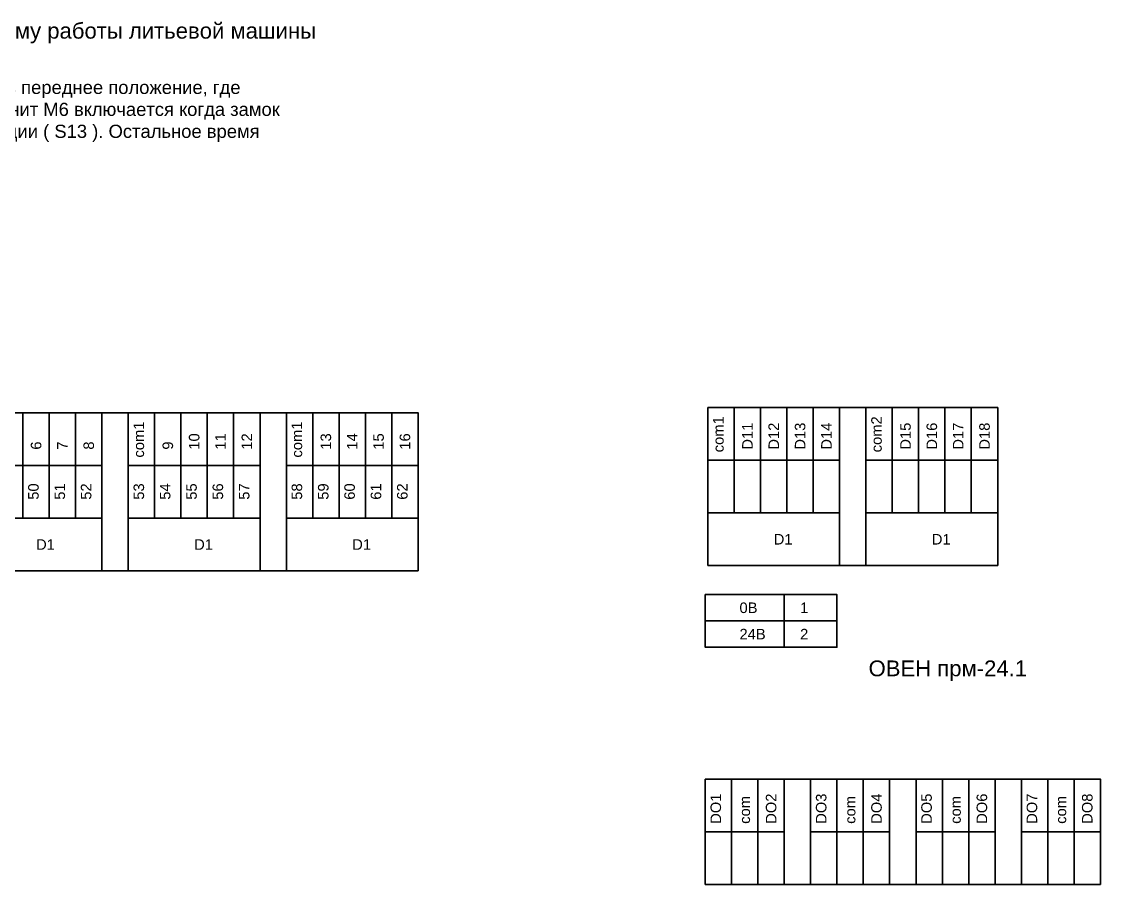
# Model space of a CAD drawing. Header units: millimetres. Extents: x 1674 to 4134, y 3039 to 4116.
# Drawn here: x 2325.2 to 2530, y 3935 to 4098.7 of the extents above; entities that cross this region are included whole.
import ezdxf

# ---------------------------------------------------------------- set-up
doc = ezdxf.new("R2010")
doc.units = ezdxf.units.MM
doc.layers.add('Аппаратура', color=7, linetype='Continuous', lineweight=20)
doc.styles.get("Standard").update_dxf_attribs({"font": 'arial.ttf'})

msp = doc.modelspace()

# ---------------------------------------------------------------- linework, layer by layer
at = {"layer": 'Аппаратура', "lineweight": 35}
for p, q in [((2455.5, 4025.5), (2510.5, 4025.5)), ((2285.5, 4024.5), (2400.5, 4024.5)), ((2475.5, 4015.5), (2480.5, 4015.5)), ((2505.5, 4015.5), (2510.5, 4015.5)), ((2335.5, 4014.5), (2340.5, 4014.5)), ((2365.5, 4014.5), (2370.5, 4014.5)), ((2395.5, 4014.5), (2400.5, 4014.5)), ((2345.5, 4005), (2345.5, 3994.5)), ((2375.5, 4005), (2375.5, 3994.5)), ((2455.5, 4006), (2455.5, 3995.5)), ((2455.5, 3995.5), (2455.5, 4005.5)), ((2455.5, 3995.5), (2455.5, 4005.5)), ((2480.5, 4005.5), (2480.5, 3995.5)), ((2485.5, 4006), (2485.5, 3995.5)), ((2485.5, 3995.5), (2485.5, 4005.5)), ((2485.5, 3995.5), (2485.5, 4005.5)), ((2510.5, 3995.5), (2510.5, 4005.5)), ((2340.5, 4004.5), (2340.5, 3994.5)), ((2345.5, 3994.5), (2345.5, 4004.5)), ((2345.5, 3994.5), (2345.5, 4004.5)), ((2370.5, 4004.5), (2370.5, 3994.5)), ((2375.5, 3994.5), (2375.5, 4004.5)), ((2375.5, 3994.5), (2375.5, 4004.5)), ((2400.5, 3994.5), (2400.5, 4004.5)), ((2455.5, 3995.5), (2465.5, 3995.5)), ((2455.5, 3995.5), (2510.5, 3995.5)), ((2465.5, 3995.5), (2480.5, 3995.5)), ((2485.5, 3995.5), (2495.5, 3995.5)), ((2495.5, 3995.5), (2510.5, 3995.5)), ((2285.5, 3994.5), (2400.5, 3994.5)), ((2315.5, 3994.5), (2325.5, 3994.5)), ((2325.5, 3994.5), (2340.5, 3994.5)), ((2345.5, 3994.5), (2355.5, 3994.5)), ((2355.5, 3994.5), (2370.5, 3994.5)), ((2375.5, 3994.5), (2385.5, 3994.5)), ((2385.5, 3994.5), (2400.5, 3994.5)), ((2455, 3955), (2530, 3955)), ((2455, 3935), (2530, 3935))]:
    msp.add_line(p, q, dxfattribs=at)
for points in [[(2455.5, 4025.5), (2460.5, 4025.5), (2460.5, 4015.5), (2455.5, 4015.5)], [(2460.5, 4025.5), (2465.5, 4025.5), (2465.5, 4015.5), (2460.5, 4015.5)], [(2465.5, 4025.5), (2470.5, 4025.5), (2470.5, 4015.5), (2465.5, 4015.5)], [(2470.5, 4025.5), (2475.5, 4025.5), (2475.5, 4015.5), (2470.5, 4015.5)], [(2475.5, 4025.5), (2480.5, 4025.5), (2480.5, 4005.5), (2475.5, 4005.5)], [(2485.5, 4025.5), (2490.5, 4025.5), (2490.5, 4015.5), (2485.5, 4015.5)], [(2490.5, 4025.5), (2495.5, 4025.5), (2495.5, 4015.5), (2490.5, 4015.5)], [(2495.5, 4025.5), (2500.5, 4025.5), (2500.5, 4015.5), (2495.5, 4015.5)], [(2500.5, 4025.5), (2505.5, 4025.5), (2505.5, 4015.5), (2500.5, 4015.5)], [(2505.5, 4025.5), (2510.5, 4025.5), (2510.5, 4005.5), (2505.5, 4005.5)], [(2320.5, 4024.5), (2325.5, 4024.5), (2325.5, 4014.5), (2320.5, 4014.5)], [(2325.5, 4024.5), (2330.5, 4024.5), (2330.5, 4014.5), (2325.5, 4014.5)], [(2330.5, 4024.5), (2335.5, 4024.5), (2335.5, 4014.5), (2330.5, 4014.5)], [(2335.5, 4024.5), (2340.5, 4024.5), (2340.5, 4004.5), (2335.5, 4004.5)], [(2345.5, 4024.5), (2350.5, 4024.5), (2350.5, 4014.5), (2345.5, 4014.5)], [(2350.5, 4024.5), (2355.5, 4024.5), (2355.5, 4014.5), (2350.5, 4014.5)], [(2355.5, 4024.5), (2360.5, 4024.5), (2360.5, 4014.5), (2355.5, 4014.5)], [(2360.5, 4024.5), (2365.5, 4024.5), (2365.5, 4014.5), (2360.5, 4014.5)], [(2365.5, 4024.5), (2370.5, 4024.5), (2370.5, 4004.5), (2365.5, 4004.5)], [(2375.5, 4024.5), (2380.5, 4024.5), (2380.5, 4014.5), (2375.5, 4014.5)], [(2380.5, 4024.5), (2385.5, 4024.5), (2385.5, 4014.5), (2380.5, 4014.5)], [(2385.5, 4024.5), (2390.5, 4024.5), (2390.5, 4014.5), (2385.5, 4014.5)], [(2390.5, 4024.5), (2395.5, 4024.5), (2395.5, 4014.5), (2390.5, 4014.5)], [(2395.5, 4024.5), (2400.5, 4024.5), (2400.5, 4004.5), (2395.5, 4004.5)], [(2455.5, 4015.5), (2460.5, 4015.5), (2460.5, 4005.5), (2455.5, 4005.5)], [(2460.5, 4015.5), (2465.5, 4015.5), (2465.5, 4005.5), (2460.5, 4005.5)], [(2465.5, 4015.5), (2470.5, 4015.5), (2470.5, 4005.5), (2465.5, 4005.5)], [(2470.5, 4015.5), (2475.5, 4015.5), (2475.5, 4005.5), (2470.5, 4005.5)], [(2485.5, 4015.5), (2490.5, 4015.5), (2490.5, 4005.5), (2485.5, 4005.5)], [(2490.5, 4015.5), (2495.5, 4015.5), (2495.5, 4005.5), (2490.5, 4005.5)], [(2495.5, 4015.5), (2500.5, 4015.5), (2500.5, 4005.5), (2495.5, 4005.5)], [(2500.5, 4015.5), (2505.5, 4015.5), (2505.5, 4005.5), (2500.5, 4005.5)], [(2320.5, 4014.5), (2325.5, 4014.5), (2325.5, 4004.5), (2320.5, 4004.5)], [(2325.5, 4014.5), (2330.5, 4014.5), (2330.5, 4004.5), (2325.5, 4004.5)], [(2330.5, 4014.5), (2335.5, 4014.5), (2335.5, 4004.5), (2330.5, 4004.5)], [(2345.5, 4014.5), (2350.5, 4014.5), (2350.5, 4004.5), (2345.5, 4004.5)], [(2350.5, 4014.5), (2355.5, 4014.5), (2355.5, 4004.5), (2350.5, 4004.5)], [(2355.5, 4014.5), (2360.5, 4014.5), (2360.5, 4004.5), (2355.5, 4004.5)], [(2360.5, 4014.5), (2365.5, 4014.5), (2365.5, 4004.5), (2360.5, 4004.5)], [(2375.5, 4014.5), (2380.5, 4014.5), (2380.5, 4004.5), (2375.5, 4004.5)], [(2380.5, 4014.5), (2385.5, 4014.5), (2385.5, 4004.5), (2380.5, 4004.5)], [(2385.5, 4014.5), (2390.5, 4014.5), (2390.5, 4004.5), (2385.5, 4004.5)], [(2390.5, 4014.5), (2395.5, 4014.5), (2395.5, 4004.5), (2390.5, 4004.5)], [(2455, 3990), (2470, 3990), (2470, 3985), (2455, 3985)], [(2470, 3990), (2480, 3990), (2480, 3985), (2470, 3985)], [(2455, 3985), (2470, 3985), (2470, 3980), (2455, 3980)], [(2470, 3985), (2480, 3985), (2480, 3980), (2470, 3980)], [(2455, 3955), (2460, 3955), (2460, 3945), (2455, 3945)], [(2460, 3955), (2465, 3955), (2465, 3945), (2460, 3945)], [(2465, 3955), (2470, 3955), (2470, 3945), (2465, 3945)], [(2475, 3955), (2480, 3955), (2480, 3945), (2475, 3945)], [(2480, 3955), (2485, 3955), (2485, 3945), (2480, 3945)], [(2485, 3955), (2490, 3955), (2490, 3945), (2485, 3945)], [(2495, 3955), (2500, 3955), (2500, 3945), (2495, 3945)], [(2500, 3955), (2505, 3955), (2505, 3945), (2500, 3945)], [(2505, 3955), (2510, 3955), (2510, 3945), (2505, 3945)], [(2515, 3955), (2520, 3955), (2520, 3945), (2515, 3945)], [(2520, 3955), (2525, 3955), (2525, 3945), (2520, 3945)], [(2525, 3955), (2530, 3955), (2530, 3945), (2525, 3945)], [(2455, 3945), (2460, 3945), (2460, 3935), (2455, 3935)], [(2460, 3945), (2465, 3945), (2465, 3935), (2460, 3935)], [(2465, 3945), (2470, 3945), (2470, 3935), (2465, 3935)], [(2475, 3945), (2480, 3945), (2480, 3935), (2475, 3935)], [(2480, 3945), (2485, 3945), (2485, 3935), (2480, 3935)], [(2485, 3945), (2490, 3945), (2490, 3935), (2485, 3935)], [(2495, 3945), (2500, 3945), (2500, 3935), (2495, 3935)], [(2500, 3945), (2505, 3945), (2505, 3935), (2500, 3935)], [(2505, 3945), (2510, 3945), (2510, 3935), (2505, 3935)], [(2515, 3945), (2520, 3945), (2520, 3935), (2515, 3935)], [(2520, 3945), (2525, 3945), (2525, 3935), (2520, 3935)], [(2525, 3945), (2530, 3945), (2530, 3935), (2525, 3935)]]:
    msp.add_lwpolyline(points, close=True, dxfattribs=at)

# ---------------------------------------------------------------- texts
at = {"layer": 'Аппаратура'}
for s, height, p in [('Р6, Р7, Р8, Р9, Р10, Р11 - позволяют выполнить соответствующую программу работы литьевой машины', 3, (2176.5, 4095.5)), ('D1', 2, (2468, 3999.5)), ('D1', 2, (2498, 3999.5)), ('D1', 2, (2328, 3998.5)), ('D1', 2, (2358, 3998.5)), ('D1', 2, (2388, 3998.5)), ('0В', 2, (2461.5, 3986.5)), ('1', 2, (2473, 3986.5)), ('24В', 2, (2461.5, 3981.5)), ('2', 2, (2473, 3981.5)), ('ОВЕН прм-24.1', 3, (2486, 3974.5))]:
    msp.add_text(s, height=height, dxfattribs=at).set_placement(p)
for s, p in [('com1', (2458.5, 4017)), ('com2', (2488.5, 4017)), ('com1', (2348.5, 4016)), ('com1', (2378.5, 4016)), ('D11', (2464, 4017.5)), ('D12', (2469, 4017.5)), ('D13', (2474, 4017.5)), ('D14', (2479, 4017.5)), ('D15', (2494, 4017.5)), ('D16', (2499, 4017.5)), ('D17', (2504, 4017.5)), ('D18', (2509, 4017.5)), ('10', (2359, 4017.5)), ('11', (2364, 4017.5)), ('12', (2369, 4017.5)), ('13', (2384, 4017.5)), ('14', (2389, 4017.5)), ('15', (2394, 4017.5)), ('16', (2399, 4017.5)), ('6', (2329, 4017.5)), ('7', (2334, 4017.5)), ('8', (2339, 4017.5)), ('9', (2354, 4017.5)), ('50', (2328.5, 4008)), ('51', (2333.5, 4008)), ('52', (2338.5, 4008)), ('53', (2348.5, 4008)), ('54', (2353.5, 4008)), ('55', (2358.5, 4008)), ('56', (2363.5, 4008)), ('57', (2368.5, 4008)), ('58', (2378.5, 4008)), ('59', (2383.5, 4008)), ('60', (2388.5, 4008)), ('61', (2393.5, 4008)), ('62', (2398.5, 4008)), ('DO1', (2458, 3946.5)), ('DO2', (2468.5, 3946.5)), ('DO3', (2478, 3946.5)), ('DO4', (2488.5, 3946.5)), ('DO5', (2498, 3946.5)), ('DO6', (2508.5, 3946.5)), ('DO7', (2518, 3946.5)), ('DO8', (2528.5, 3946.5)), ('com', (2463.5, 3946.5)), ('com', (2483.5, 3946.5)), ('com', (2503.5, 3946.5)), ('com', (2523.5, 3946.5))]:
    msp.add_text(s, height=2, rotation=90, dxfattribs=at).set_placement(p)
at = {"layer": 'Аппаратура', "insert": (2199.5, 4087.5), "char_height": 2.5, "attachment_point": 1}
msp.add_mtext_dynamic_manual_height_columns('Р6 - 0 узел врыска постоянно находится в переднем положении, подведен в переднее положение, где находится в неподвижном положении с соплом прижатым к форме. Эл. магнит М6 включается когда замок заперт ( S6 ) и находится во включенном состоянии до окончании пластикации ( S13 ). Остальное время рабочего цикла М16 выключен.', width=184, gutter_width=12.5, heights=[0], dxfattribs=at)

doc.saveas('drawing.dxf')
